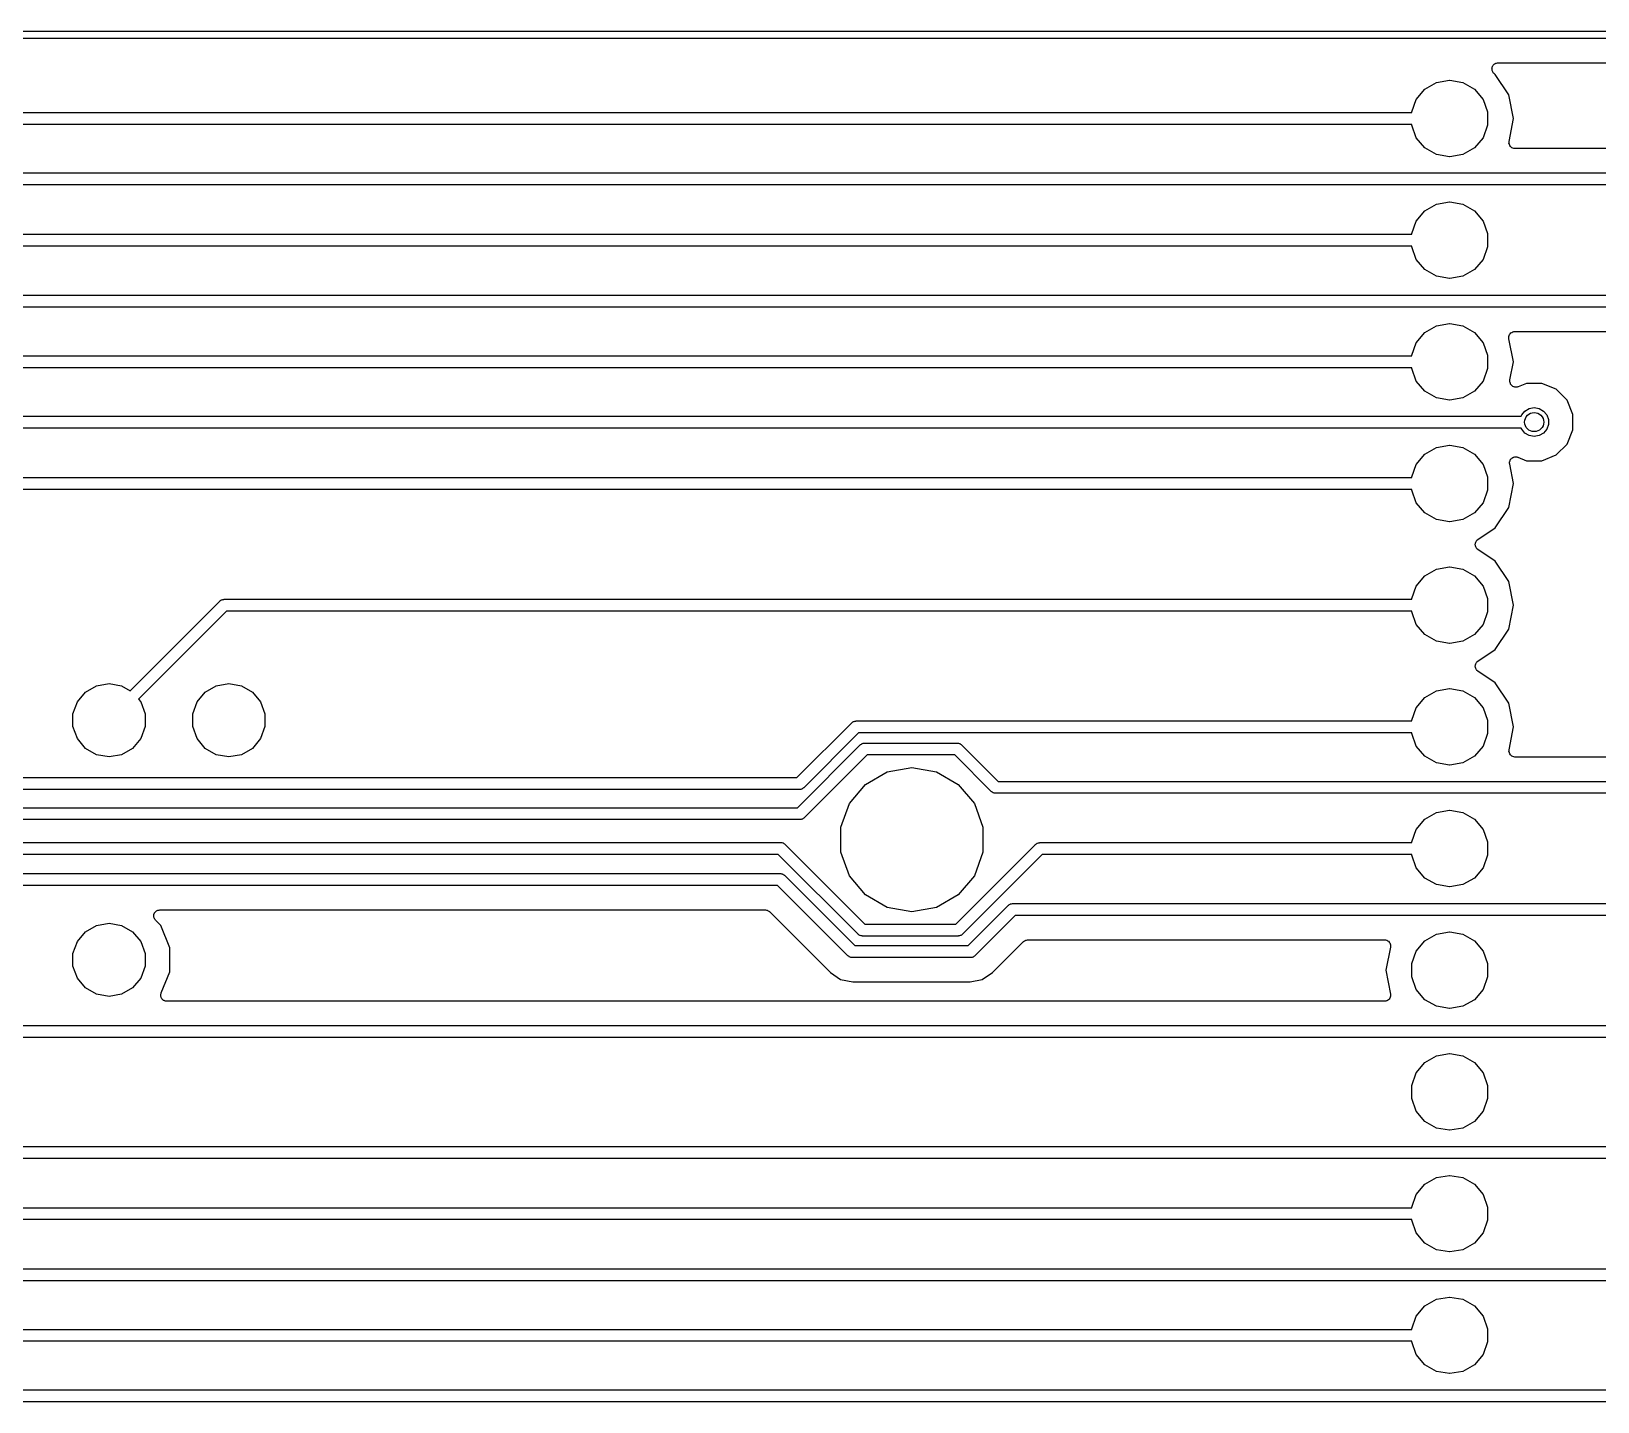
# Model space of a CAD drawing. Extents: x 70 to 225, y -126 to -70.
# Drawn here: x 173.62 to 206.32, y -98.33 to -69.72 of the extents above; entities that cross this region are included whole.
import ezdxf

# ---------------------------------------------------------------- set-up
doc = ezdxf.new("R2010")
doc.units = 0
doc.header["$MEASUREMENT"] = 0
doc.layers.add('BLACK', color=7, linetype='CONTINUOUS')

msp = doc.modelspace()

# ---------------------------------------------------------------- linework, layer by layer
at = {"layer": 'Black'}
for p, q in [((70.2, -69.725), (225.2, -69.725)), ((225.125, -69.875), (70.275, -69.875)), ((204.109, -70.5017), (204.11, -70.4949)), ((204.11, -70.5168), (204.109, -70.5017)), ((204.11, -70.4879), (204.115, -70.4736)), ((204.11, -70.4949), (204.11, -70.4879)), ((204.11, -70.5321), (204.11, -70.5168)), ((204.113, -70.5386), (204.11, -70.5321)), ((204.113, -70.5455), (204.113, -70.5386)), ((204.12, -70.5592), (204.113, -70.5455)), ((204.115, -70.4736), (204.119, -70.4588)), ((204.119, -70.4588), (204.123, -70.453)), ((204.125, -70.5735), (204.12, -70.5592)), ((204.123, -70.453), (204.125, -70.4465)), ((204.125, -70.4465), (204.135, -70.4348)), ((204.13, -70.5788), (204.125, -70.5735)), ((204.133, -70.5851), (204.13, -70.5788)), ((204.144, -70.5956), (204.133, -70.5851)), ((204.135, -70.4348), (204.144, -70.4222)), ((204.144, -70.4222), (204.149, -70.4181)), ((204.154, -70.6073), (204.144, -70.5956)), ((204.149, -70.4181), (204.154, -70.4127)), ((204.154, -70.4127), (204.167, -70.4051)), ((204.16, -70.6108), (204.154, -70.6073)), ((204.165, -70.6156), (204.16, -70.6108)), ((204.178, -70.6242), (204.165, -70.6156)), ((204.167, -70.4051), (204.179, -70.3961)), ((204.461, -71.0477), (204.178, -70.6242)), ((204.179, -70.3961), (204.186, -70.3941)), ((204.186, -70.3941), (204.192, -70.3907)), ((204.192, -70.3907), (204.207, -70.388)), ((204.207, -70.388), (204.221, -70.3838)), ((204.221, -70.3838), (204.228, -70.3842)), ((204.228, -70.3842), (204.235, -70.383)), ((204.235, -70.383), (224.49, -70.383)), ((202.53, -71.1473), (202.709, -70.9345)), ((202.709, -70.9345), (202.95, -70.7956)), ((202.95, -70.7956), (203.223, -70.7473)), ((203.223, -70.7473), (203.229, -70.7473)), ((203.229, -70.7473), (203.503, -70.7956)), ((203.503, -70.7956), (203.744, -70.9345)), ((203.744, -70.9345), (203.922, -71.1473)), ((202.435, -71.4084), (202.53, -71.1473)), ((203.922, -71.1473), (204.017, -71.4084)), ((204.56, -71.5473), (204.461, -71.0477)), ((161.026, -71.4223), (202.435, -71.4223)), ((202.435, -71.4223), (202.435, -71.4084)), ((204.017, -71.4084), (204.017, -71.6863)), ((204.465, -72.0226), (204.56, -71.5473)), ((202.435, -71.6723), (161.063, -71.6723)), ((202.435, -71.6863), (202.435, -71.6723)), ((202.53, -71.9473), (202.435, -71.6863)), ((204.017, -71.6863), (203.922, -71.9473)), ((202.709, -72.1602), (202.53, -71.9473)), ((202.95, -72.2991), (202.709, -72.1602)), ((203.744, -72.1602), (203.503, -72.2991)), ((203.922, -71.9473), (203.744, -72.1602)), ((204.464, -72.0667), (204.465, -72.046)), ((204.465, -72.068), (204.464, -72.0667)), ((204.465, -72.024), (204.465, -72.0226)), ((204.465, -72.0253), (204.465, -72.024)), ((204.465, -72.046), (204.465, -72.0253)), ((204.465, -72.0694), (204.465, -72.068)), ((204.472, -72.0888), (204.465, -72.0694)), ((204.479, -72.1084), (204.472, -72.0888)), ((204.48, -72.1095), (204.479, -72.1084)), ((204.48, -72.1108), (204.48, -72.1095)), ((204.493, -72.1267), (204.48, -72.1108)), ((204.506, -72.1428), (204.493, -72.1267)), ((204.507, -72.1435), (204.506, -72.1428)), ((204.508, -72.1446), (204.507, -72.1435)), ((204.526, -72.155), (204.508, -72.1446)), ((204.544, -72.1657), (204.526, -72.155)), ((204.545, -72.166), (204.544, -72.1657)), ((204.547, -72.1667), (204.545, -72.166)), ((204.567, -72.1703), (204.547, -72.1667)), ((204.587, -72.1743), (204.567, -72.1703)), ((204.589, -72.1741), (204.587, -72.1743)), ((204.59, -72.1743), (204.589, -72.1741)), ((209.554, -72.1743), (204.59, -72.1743)), ((203.223, -72.3473), (202.95, -72.2991)), ((203.229, -72.3473), (203.223, -72.3473)), ((203.503, -72.2991), (203.229, -72.3473)), ((158.516, -72.6823), (209.566, -72.6823)), ((209.515, -72.9323), (158.516, -72.9323)), ((202.53, -73.6873), (202.709, -73.4745)), ((202.709, -73.4745), (202.95, -73.3356)), ((202.95, -73.3356), (203.223, -73.2873)), ((203.223, -73.2873), (203.229, -73.2873)), ((203.229, -73.2873), (203.503, -73.3356)), ((203.503, -73.3356), (203.744, -73.4745)), ((203.744, -73.4745), (203.922, -73.6873)), ((202.435, -73.9484), (202.53, -73.6873)), ((203.922, -73.6873), (204.017, -73.9484)), ((202.435, -74.2123), (163.521, -74.2123)), ((163.545, -73.9623), (202.435, -73.9623)), ((202.435, -73.9623), (202.435, -73.9484)), ((202.435, -74.2263), (202.435, -74.2123)), ((204.017, -73.9484), (204.017, -74.2263)), ((202.53, -74.4873), (202.435, -74.2263)), ((202.709, -74.7002), (202.53, -74.4873)), ((203.922, -74.4873), (203.744, -74.7002)), ((204.017, -74.2263), (203.922, -74.4873)), ((202.95, -74.8391), (202.709, -74.7002)), ((203.223, -74.8873), (202.95, -74.8391)), ((203.503, -74.8391), (203.229, -74.8873)), ((203.744, -74.7002), (203.503, -74.8391)), ((203.229, -74.8873), (203.223, -74.8873)), ((156.016, -75.2323), (209.576, -75.2323)), ((209.525, -75.4823), (156.016, -75.4823)), ((202.95, -75.8756), (203.223, -75.8273)), ((203.223, -75.8273), (203.229, -75.8273)), ((203.229, -75.8273), (203.503, -75.8756)), ((202.53, -76.2273), (202.709, -76.0145)), ((202.709, -76.0145), (202.95, -75.8756)), ((203.503, -75.8756), (203.744, -76.0145)), ((203.744, -76.0145), (203.922, -76.2273)), ((204.462, -76.098), (204.463, -76.0967)), ((204.463, -76.1187), (204.462, -76.098)), ((204.463, -76.0953), (204.47, -76.0759)), ((204.463, -76.0967), (204.463, -76.0953)), ((204.463, -76.1394), (204.463, -76.1187)), ((204.463, -76.1407), (204.463, -76.1394)), ((204.463, -76.1421), (204.463, -76.1407)), ((204.56, -76.6273), (204.463, -76.1421)), ((204.47, -76.0759), (204.477, -76.0562)), ((204.477, -76.0562), (204.478, -76.0552)), ((204.478, -76.0538), (204.491, -76.038)), ((204.478, -76.0552), (204.478, -76.0538)), ((204.491, -76.038), (204.504, -76.0219)), ((204.504, -76.0219), (204.505, -76.0211)), ((204.505, -76.0211), (204.506, -76.02)), ((204.506, -76.02), (204.524, -76.0097)), ((204.524, -76.0097), (204.542, -75.999)), ((204.542, -75.999), (204.543, -75.9987)), ((204.543, -75.9987), (204.545, -75.998)), ((204.545, -75.998), (204.565, -75.9944)), ((204.565, -75.9944), (204.585, -75.9904)), ((204.585, -75.9904), (204.587, -75.9906)), ((204.587, -75.9906), (204.588, -75.9903)), ((204.588, -75.9903), (209.262, -75.9903)), ((166.021, -76.5023), (202.435, -76.5023)), ((202.435, -76.4884), (202.53, -76.2273)), ((202.435, -76.5023), (202.435, -76.4884)), ((203.922, -76.2273), (204.017, -76.4884)), ((204.017, -76.4884), (204.017, -76.7663)), ((202.435, -76.7523), (166.045, -76.7523)), ((202.435, -76.7663), (202.435, -76.7523)), ((202.53, -77.0273), (202.435, -76.7663)), ((204.017, -76.7663), (203.922, -77.0273)), ((204.485, -77.0036), (204.56, -76.6273)), ((202.709, -77.2402), (202.53, -77.0273)), ((203.922, -77.0273), (203.744, -77.2402)), ((204.484, -77.0117), (204.485, -77.0077)), ((204.485, -77.0297), (204.484, -77.0117)), ((204.484, -77.0477), (204.485, -77.0297)), ((204.486, -77.0516), (204.484, -77.0477)), ((204.485, -77.0077), (204.485, -77.0036)), ((204.486, -77.0557), (204.486, -77.0516)), ((204.493, -77.0724), (204.486, -77.0557)), ((204.498, -77.0894), (204.493, -77.0724)), ((204.501, -77.0927), (204.498, -77.0894)), ((204.503, -77.0965), (204.501, -77.0927)), ((204.515, -77.1098), (204.503, -77.0965)), ((204.526, -77.1238), (204.515, -77.1098)), ((204.529, -77.126), (204.526, -77.1238)), ((204.532, -77.129), (204.529, -77.126)), ((204.548, -77.1374), (204.532, -77.129)), ((204.564, -77.1467), (204.548, -77.1374)), ((204.568, -77.1475), (204.564, -77.1467)), ((204.571, -77.1494), (204.568, -77.1475)), ((204.589, -77.1518), (204.571, -77.1494)), ((204.607, -77.1553), (204.589, -77.1518)), ((204.611, -77.1547), (204.607, -77.1553)), ((204.615, -77.1552), (204.611, -77.1547)), ((204.633, -77.1514), (204.615, -77.1552)), ((204.651, -77.1486), (204.633, -77.1514)), ((204.654, -77.1466), (204.651, -77.1486)), ((204.658, -77.1457), (204.654, -77.1466)), ((204.831, -77.0742), (204.658, -77.1457)), ((205.153, -77.0745), (204.831, -77.0742)), ((205.45, -77.1977), (205.153, -77.0745)), ((202.95, -77.3791), (202.709, -77.2402)), ((203.223, -77.4273), (202.95, -77.3791)), ((203.229, -77.4273), (203.223, -77.4273)), ((203.503, -77.3791), (203.229, -77.4273)), ((203.744, -77.2402), (203.503, -77.3791)), ((205.677, -77.4252), (205.45, -77.1977)), ((205.799, -77.7223), (205.677, -77.4252)), ((132.266, -77.7573), (204.721, -77.7573)), ((204.721, -77.7573), (204.731, -77.7318)), ((204.731, -77.7318), (204.798, -77.6516)), ((204.798, -77.6516), (204.888, -77.5993)), ((204.888, -77.5993), (204.991, -77.5812)), ((204.991, -77.5812), (205.094, -77.5993)), ((205.094, -77.5993), (205.185, -77.6516)), ((205.185, -77.6516), (205.252, -77.7318)), ((205.252, -77.7318), (205.288, -77.83)), ((205.799, -78.0438), (205.799, -77.7223)), ((204.721, -78.0073), (132.266, -78.0073)), ((204.731, -78.0329), (204.721, -78.0073)), ((204.798, -78.113), (204.731, -78.0329)), ((204.888, -78.1653), (204.798, -78.113)), ((205.185, -78.113), (205.094, -78.1653)), ((205.252, -78.0329), (205.185, -78.113)), ((205.288, -77.9346), (205.252, -78.0329)), ((205.288, -77.83), (205.288, -77.9346)), ((205.676, -78.3406), (205.799, -78.0438)), ((202.709, -78.5545), (202.95, -78.4156)), ((202.95, -78.4156), (203.223, -78.3673)), ((203.223, -78.3673), (203.229, -78.3673)), ((203.229, -78.3673), (203.503, -78.4156)), ((203.503, -78.4156), (203.744, -78.5545)), ((204.991, -78.1835), (204.888, -78.1653)), ((205.094, -78.1653), (204.991, -78.1835)), ((205.448, -78.5677), (205.676, -78.3406)), ((202.435, -79.0284), (202.53, -78.7673)), ((202.53, -78.7673), (202.709, -78.5545)), ((203.744, -78.5545), (203.922, -78.7673)), ((203.922, -78.7673), (204.017, -79.0284)), ((204.477, -78.75), (204.478, -78.7321)), ((204.479, -78.7541), (204.477, -78.75)), ((204.478, -78.7142), (204.479, -78.7102)), ((204.478, -78.7321), (204.478, -78.7142)), ((204.479, -78.706), (204.486, -78.6894)), ((204.479, -78.7102), (204.479, -78.706)), ((204.479, -78.7583), (204.479, -78.7541)), ((204.56, -79.1673), (204.479, -78.7583)), ((204.486, -78.6894), (204.492, -78.6725)), ((204.492, -78.6725), (204.494, -78.6692)), ((204.494, -78.6692), (204.496, -78.6652)), ((204.496, -78.6652), (204.508, -78.652)), ((204.508, -78.652), (204.519, -78.6381)), ((204.519, -78.6381), (204.523, -78.6359)), ((204.523, -78.6359), (204.526, -78.6327)), ((204.526, -78.6327), (204.542, -78.6245)), ((204.542, -78.6245), (204.557, -78.6152)), ((204.557, -78.6152), (204.561, -78.6144)), ((204.561, -78.6144), (204.565, -78.6124)), ((204.565, -78.6124), (204.583, -78.6101)), ((204.583, -78.6101), (204.6, -78.6066)), ((204.6, -78.6066), (204.605, -78.6072)), ((204.605, -78.6072), (204.609, -78.6067)), ((204.609, -78.6067), (204.626, -78.6106)), ((204.626, -78.6106), (204.644, -78.6133)), ((204.644, -78.6133), (204.648, -78.6153)), ((204.648, -78.6153), (204.652, -78.6163)), ((204.652, -78.6163), (204.83, -78.6902)), ((204.83, -78.6902), (205.151, -78.6905)), ((205.151, -78.6905), (205.448, -78.5677)), ((165.256, -79.0423), (202.435, -79.0423)), ((202.435, -79.0423), (202.435, -79.0284)), ((204.017, -79.0284), (204.017, -79.3063)), ((202.435, -79.2923), (165.366, -79.2923)), ((202.435, -79.3063), (202.435, -79.2923)), ((202.53, -79.5673), (202.435, -79.3063)), ((204.017, -79.3063), (203.922, -79.5673)), ((204.461, -79.6669), (204.56, -79.1673)), ((202.709, -79.7802), (202.53, -79.5673)), ((202.95, -79.9191), (202.709, -79.7802)), ((203.744, -79.7802), (203.503, -79.9191)), ((203.922, -79.5673), (203.744, -79.7802)), ((204.178, -80.0905), (204.461, -79.6669)), ((203.223, -79.9673), (202.95, -79.9191)), ((203.229, -79.9673), (203.223, -79.9673)), ((203.503, -79.9191), (203.229, -79.9673)), ((203.817, -80.3317), (204.178, -80.0905)), ((203.76, -80.429), (203.764, -80.4156)), ((203.761, -80.4373), (203.76, -80.429)), ((203.764, -80.4156), (203.765, -80.4018)), ((203.765, -80.4018), (203.769, -80.3943)), ((203.769, -80.3943), (203.771, -80.3862)), ((203.771, -80.3862), (203.779, -80.3747)), ((203.779, -80.3747), (203.785, -80.3622)), ((203.785, -80.3622), (203.791, -80.3565)), ((203.791, -80.3565), (203.795, -80.3495)), ((203.795, -80.3495), (203.807, -80.3413)), ((203.807, -80.3413), (203.817, -80.3317)), ((203.76, -80.4456), (203.761, -80.4373)), ((203.764, -80.4591), (203.76, -80.4456)), ((203.765, -80.4729), (203.764, -80.4591)), ((203.769, -80.4804), (203.765, -80.4729)), ((203.771, -80.4885), (203.769, -80.4804)), ((203.779, -80.5), (203.771, -80.4885)), ((203.785, -80.5124), (203.779, -80.5)), ((203.791, -80.5182), (203.785, -80.5124)), ((203.795, -80.5252), (203.791, -80.5182)), ((203.807, -80.5333), (203.795, -80.5252)), ((203.817, -80.5429), (203.807, -80.5333)), ((204.178, -80.7842), (203.817, -80.5429)), ((202.709, -81.0945), (202.95, -80.9556)), ((202.95, -80.9556), (203.223, -80.9073)), ((203.223, -80.9073), (203.229, -80.9073)), ((203.229, -80.9073), (203.503, -80.9556)), ((203.503, -80.9556), (203.744, -81.0945)), ((204.461, -81.2077), (204.178, -80.7842)), ((202.435, -81.5684), (202.53, -81.3073)), ((202.53, -81.3073), (202.709, -81.0945)), ((203.744, -81.0945), (203.922, -81.3073)), ((203.922, -81.3073), (204.017, -81.5684)), ((204.56, -81.7073), (204.461, -81.2077)), ((175.681, -83.4912), (177.553, -81.6189)), ((177.553, -81.6189), (177.557, -81.6158)), ((177.557, -81.6158), (177.561, -81.6116)), ((177.561, -81.6116), (177.575, -81.6034)), ((177.575, -81.6034), (177.589, -81.594)), ((177.589, -81.594), (177.594, -81.5926)), ((177.594, -81.5926), (177.599, -81.5899)), ((177.599, -81.5899), (177.615, -81.587)), ((177.615, -81.587), (177.63, -81.5828)), ((177.63, -81.5828), (177.636, -81.5833)), ((177.636, -81.5833), (177.641, -81.5823)), ((177.641, -81.5823), (202.435, -81.5823)), ((202.435, -81.5823), (202.435, -81.5684)), ((204.017, -81.5684), (204.017, -81.8463)), ((204.461, -82.2069), (204.56, -81.7073)), ((177.693, -81.8323), (175.857, -83.6688)), ((202.435, -81.8323), (177.693, -81.8323)), ((202.435, -81.8463), (202.435, -81.8323)), ((202.53, -82.1073), (202.435, -81.8463)), ((204.017, -81.8463), (203.922, -82.1073)), ((202.709, -82.3202), (202.53, -82.1073)), ((202.95, -82.4591), (202.709, -82.3202)), ((203.744, -82.3202), (203.503, -82.4591)), ((203.922, -82.1073), (203.744, -82.3202)), ((204.178, -82.6305), (204.461, -82.2069)), ((203.223, -82.5073), (202.95, -82.4591)), ((203.229, -82.5073), (203.223, -82.5073)), ((203.503, -82.4591), (203.229, -82.5073)), ((203.817, -82.8717), (204.178, -82.6305)), ((203.76, -82.969), (203.764, -82.9556)), ((203.761, -82.9773), (203.76, -82.969)), ((203.76, -82.9856), (203.761, -82.9773)), ((203.764, -82.9991), (203.76, -82.9856)), ((203.764, -82.9556), (203.765, -82.9418)), ((203.765, -83.0129), (203.764, -82.9991)), ((203.765, -82.9418), (203.769, -82.9343)), ((203.769, -83.0204), (203.765, -83.0129)), ((203.769, -82.9343), (203.771, -82.9262)), ((203.771, -83.0285), (203.769, -83.0204)), ((203.771, -82.9262), (203.779, -82.9147)), ((203.779, -83.04), (203.771, -83.0285)), ((203.779, -82.9147), (203.785, -82.9022)), ((203.785, -83.0524), (203.779, -83.04)), ((203.785, -82.9022), (203.791, -82.8965)), ((203.791, -82.8965), (203.795, -82.8895)), ((203.795, -82.8895), (203.807, -82.8813)), ((203.807, -82.8813), (203.817, -82.8717)), ((174.98, -83.3886), (175.241, -83.3424)), ((175.241, -83.3424), (175.503, -83.3886)), ((177.48, -83.3886), (177.741, -83.3424)), ((177.741, -83.3424), (178.003, -83.3886)), ((203.791, -83.0582), (203.785, -83.0524)), ((203.795, -83.0652), (203.791, -83.0582)), ((203.807, -83.0733), (203.795, -83.0652)), ((203.817, -83.0829), (203.807, -83.0733)), ((204.178, -83.3242), (203.817, -83.0829)), ((204.461, -83.7477), (204.178, -83.3242)), ((174.579, -83.7249), (174.75, -83.5214)), ((174.75, -83.5214), (174.98, -83.3886)), ((175.503, -83.3886), (175.681, -83.4912)), ((175.857, -83.6688), (175.904, -83.7249)), ((177.079, -83.7249), (177.25, -83.5214)), ((177.25, -83.5214), (177.48, -83.3886)), ((178.003, -83.3886), (178.233, -83.5214)), ((178.233, -83.5214), (178.404, -83.7249)), ((202.53, -83.8473), (202.709, -83.6345)), ((202.709, -83.6345), (202.95, -83.4956)), ((202.95, -83.4956), (203.223, -83.4473)), ((203.223, -83.4473), (203.229, -83.4473)), ((203.229, -83.4473), (203.503, -83.4956)), ((203.503, -83.4956), (203.744, -83.6345)), ((203.744, -83.6345), (203.922, -83.8473)), ((174.488, -83.9745), (174.579, -83.7249)), ((174.488, -84.2402), (174.488, -83.9745)), ((175.904, -83.7249), (175.995, -83.9745)), ((175.995, -83.9745), (175.995, -84.2402)), ((176.988, -83.9745), (177.079, -83.7249)), ((176.988, -84.2402), (176.988, -83.9745)), ((178.404, -83.7249), (178.495, -83.9745)), ((178.495, -83.9745), (178.495, -84.2402)), ((202.435, -84.1084), (202.53, -83.8473)), ((203.922, -83.8473), (204.017, -84.1084)), ((204.56, -84.2473), (204.461, -83.7477)), ((174.579, -84.4898), (174.488, -84.2402)), ((175.995, -84.2402), (175.904, -84.4898)), ((177.079, -84.4898), (176.988, -84.2402)), ((178.495, -84.2402), (178.404, -84.4898)), ((189.601, -85.3046), (190.747, -84.1589)), ((190.747, -84.1589), (190.751, -84.1558)), ((190.751, -84.1558), (190.755, -84.1516)), ((190.755, -84.1516), (190.769, -84.1434)), ((190.769, -84.1434), (190.782, -84.134)), ((190.782, -84.134), (190.788, -84.1326)), ((190.788, -84.1326), (190.792, -84.1299)), ((190.792, -84.1299), (190.808, -84.127)), ((190.808, -84.127), (190.824, -84.1228)), ((190.824, -84.1228), (190.83, -84.1233)), ((190.83, -84.1233), (190.835, -84.1223)), ((190.835, -84.1223), (202.435, -84.1223)), ((202.435, -84.1223), (202.435, -84.1084)), ((204.017, -84.1084), (204.017, -84.3863)), ((204.465, -84.7226), (204.56, -84.2473)), ((174.75, -84.6933), (174.579, -84.4898)), ((175.904, -84.4898), (175.733, -84.6933)), ((177.25, -84.6933), (177.079, -84.4898)), ((178.404, -84.4898), (178.233, -84.6933)), ((189.61, -85.9323), (190.923, -84.6189)), ((190.887, -84.3723), (189.741, -85.518)), ((202.435, -84.3723), (190.887, -84.3723)), ((190.923, -84.6189), (190.928, -84.6158)), ((190.928, -84.6158), (190.931, -84.6116)), ((190.931, -84.6116), (190.945, -84.6034)), ((190.945, -84.6034), (190.959, -84.594)), ((190.959, -84.594), (190.964, -84.5926)), ((190.964, -84.5926), (190.969, -84.5899)), ((190.969, -84.5899), (190.985, -84.587)), ((190.985, -84.587), (191.001, -84.5828)), ((191.001, -84.5828), (191.006, -84.5833)), ((191.006, -84.5833), (191.011, -84.5823)), ((191.011, -84.5823), (192.946, -84.5823)), ((192.946, -84.5823), (192.952, -84.5833)), ((192.952, -84.5833), (192.957, -84.5828)), ((192.957, -84.5828), (192.973, -84.587)), ((192.973, -84.587), (192.989, -84.5899)), ((192.989, -84.5899), (192.994, -84.5926)), ((192.994, -84.5926), (192.999, -84.594)), ((192.999, -84.594), (193.012, -84.6034)), ((193.012, -84.6034), (193.027, -84.6116)), ((193.027, -84.6116), (193.03, -84.6158)), ((193.03, -84.6158), (193.035, -84.6189)), ((193.035, -84.6189), (193.798, -85.3823)), ((202.435, -84.3863), (202.435, -84.3723)), ((202.53, -84.6473), (202.435, -84.3863)), ((202.709, -84.8602), (202.53, -84.6473)), ((203.922, -84.6473), (203.744, -84.8602)), ((204.017, -84.3863), (203.922, -84.6473)), ((174.98, -84.8261), (174.75, -84.6933)), ((175.241, -84.8722), (174.98, -84.8261)), ((175.503, -84.8261), (175.241, -84.8722)), ((175.733, -84.6933), (175.503, -84.8261)), ((177.48, -84.8261), (177.25, -84.6933)), ((177.741, -84.8722), (177.48, -84.8261)), ((178.003, -84.8261), (177.741, -84.8722)), ((178.233, -84.6933), (178.003, -84.8261)), ((191.063, -84.8323), (189.75, -86.1457)), ((192.894, -84.8323), (191.063, -84.8323)), ((193.658, -85.5957), (192.894, -84.8323)), ((202.95, -84.9991), (202.709, -84.8602)), ((203.223, -85.0473), (202.95, -84.9991)), ((203.503, -84.9991), (203.229, -85.0473)), ((203.744, -84.8602), (203.503, -84.9991)), ((204.464, -84.7667), (204.465, -84.746)), ((204.465, -84.768), (204.464, -84.7667)), ((204.465, -84.724), (204.465, -84.7226)), ((204.465, -84.7253), (204.465, -84.724)), ((204.465, -84.746), (204.465, -84.7253)), ((204.465, -84.7694), (204.465, -84.768)), ((204.472, -84.7888), (204.465, -84.7694)), ((204.479, -84.8084), (204.472, -84.7888)), ((204.48, -84.8095), (204.479, -84.8084)), ((204.48, -84.8108), (204.48, -84.8095)), ((204.493, -84.8267), (204.48, -84.8108)), ((204.506, -84.8428), (204.493, -84.8267)), ((204.507, -84.8435), (204.506, -84.8428)), ((204.508, -84.8446), (204.507, -84.8435)), ((204.526, -84.855), (204.508, -84.8446)), ((204.544, -84.8657), (204.526, -84.855)), ((204.545, -84.866), (204.544, -84.8657)), ((204.547, -84.8667), (204.545, -84.866)), ((204.567, -84.8703), (204.547, -84.8667)), ((204.587, -84.8743), (204.567, -84.8703)), ((204.589, -84.8741), (204.587, -84.8743)), ((204.59, -84.8743), (204.589, -84.8741)), ((209.78, -84.8743), (204.59, -84.8743)), ((146.291, -85.3046), (189.601, -85.3046)), ((191.032, -85.4465), (191.485, -85.1851)), ((191.485, -85.1851), (192, -85.0943)), ((192, -85.0943), (192.515, -85.1851)), ((192.515, -85.1851), (192.968, -85.4465)), ((203.229, -85.0473), (203.223, -85.0473)), ((189.653, -85.5546), (146.342, -85.5546)), ((189.658, -85.5536), (189.653, -85.5546)), ((189.664, -85.5541), (189.658, -85.5536)), ((189.679, -85.5499), (189.664, -85.5541)), ((189.696, -85.547), (189.679, -85.5499)), ((189.7, -85.5443), (189.696, -85.547)), ((189.706, -85.5429), (189.7, -85.5443)), ((189.719, -85.5335), (189.706, -85.5429)), ((189.733, -85.5253), (189.719, -85.5335)), ((189.737, -85.5211), (189.733, -85.5253)), ((189.741, -85.518), (189.737, -85.5211)), ((190.696, -85.8471), (191.032, -85.4465)), ((192.968, -85.4465), (193.304, -85.8471)), ((193.662, -85.5989), (193.658, -85.5957)), ((193.666, -85.6031), (193.662, -85.5989)), ((193.68, -85.6113), (193.666, -85.6031)), ((193.693, -85.6206), (193.68, -85.6113)), ((193.699, -85.622), (193.693, -85.6206)), ((193.704, -85.6248), (193.699, -85.622)), ((193.72, -85.6276), (193.704, -85.6248)), ((193.735, -85.6319), (193.72, -85.6276)), ((193.741, -85.6314), (193.735, -85.6319)), ((193.746, -85.6323), (193.741, -85.6314)), ((210.094, -85.6323), (193.746, -85.6323)), ((193.798, -85.3823), (210.043, -85.3823)), ((154.097, -85.9323), (189.61, -85.9323)), ((190.517, -86.3385), (190.696, -85.8471)), ((193.304, -85.8471), (193.483, -86.3385)), ((202.95, -86.0356), (203.223, -85.9873)), ((203.223, -85.9873), (203.229, -85.9873)), ((203.229, -85.9873), (203.503, -86.0356)), ((189.661, -86.1823), (154.097, -86.1823)), ((189.667, -86.1814), (189.661, -86.1823)), ((189.672, -86.1819), (189.667, -86.1814)), ((189.688, -86.1776), (189.672, -86.1819)), ((189.704, -86.1748), (189.688, -86.1776)), ((189.709, -86.1721), (189.704, -86.1748)), ((189.714, -86.1706), (189.709, -86.1721)), ((189.728, -86.1613), (189.714, -86.1706)), ((189.742, -86.1531), (189.728, -86.1613)), ((189.745, -86.1489), (189.742, -86.1531)), ((189.75, -86.1457), (189.745, -86.1489)), ((202.53, -86.3873), (202.709, -86.1745)), ((202.709, -86.1745), (202.95, -86.0356)), ((203.503, -86.0356), (203.744, -86.1745)), ((203.744, -86.1745), (203.922, -86.3873)), ((190.517, -86.8615), (190.517, -86.3385)), ((193.483, -86.3385), (193.483, -86.8615)), ((202.435, -86.6484), (202.53, -86.3873)), ((203.922, -86.3873), (204.017, -86.6484)), ((143.191, -86.6573), (189.261, -86.6573)), ((189.21, -86.9073), (143.191, -86.9073)), ((190.877, -88.5747), (189.21, -86.9073)), ((189.261, -86.6573), (189.267, -86.6583)), ((189.267, -86.6583), (189.272, -86.6578)), ((189.272, -86.6578), (189.288, -86.6621)), ((189.288, -86.6621), (189.304, -86.6649)), ((189.304, -86.6649), (189.309, -86.6676)), ((189.309, -86.6676), (189.314, -86.6691)), ((189.314, -86.6691), (189.328, -86.6784)), ((189.328, -86.6784), (189.342, -86.6866)), ((189.342, -86.6866), (189.345, -86.6908)), ((189.345, -86.6908), (189.35, -86.694)), ((189.35, -86.694), (191.017, -88.3613)), ((190.696, -87.3529), (190.517, -86.8615)), ((192.915, -88.3613), (194.578, -86.6989)), ((194.718, -86.9123), (193.056, -88.5747)), ((193.483, -86.8615), (193.304, -87.3529)), ((194.578, -86.6989), (194.582, -86.6958)), ((194.582, -86.6958), (194.586, -86.6916)), ((194.586, -86.6916), (194.6, -86.6834)), ((194.6, -86.6834), (194.613, -86.674)), ((194.613, -86.674), (194.619, -86.6726)), ((194.619, -86.6726), (194.624, -86.6699)), ((194.624, -86.6699), (194.64, -86.667)), ((194.64, -86.667), (194.655, -86.6628)), ((194.655, -86.6628), (194.661, -86.6633)), ((194.661, -86.6633), (194.666, -86.6623)), ((194.666, -86.6623), (202.435, -86.6623)), ((202.435, -86.9123), (194.718, -86.9123)), ((202.435, -86.6623), (202.435, -86.6484)), ((202.435, -86.9263), (202.435, -86.9123)), ((202.53, -87.1873), (202.435, -86.9263)), ((204.017, -86.9263), (203.922, -87.1873)), ((204.017, -86.6484), (204.017, -86.9263)), ((202.709, -87.4002), (202.53, -87.1873)), ((203.922, -87.1873), (203.744, -87.4002)), ((150.241, -87.3073), (178.041, -87.3073)), ((178.041, -87.5573), (150.366, -87.5573)), ((178.041, -87.3073), (189.25, -87.3073)), ((189.198, -87.5573), (178.041, -87.5573)), ((190.666, -89.0247), (189.198, -87.5573)), ((189.25, -87.3073), (189.255, -87.3083)), ((189.255, -87.3083), (189.261, -87.3078)), ((189.261, -87.3078), (189.277, -87.312)), ((189.277, -87.312), (189.293, -87.3149)), ((189.293, -87.3149), (189.298, -87.3176)), ((189.298, -87.3176), (189.303, -87.319)), ((189.303, -87.319), (189.316, -87.3284)), ((189.316, -87.3284), (189.33, -87.3366)), ((189.33, -87.3366), (189.334, -87.3408)), ((189.334, -87.3408), (189.338, -87.3439)), ((189.338, -87.3439), (190.806, -88.8113)), ((191.032, -87.7535), (190.696, -87.3529)), ((193.304, -87.3529), (192.968, -87.7535)), ((202.95, -87.5391), (202.709, -87.4002)), ((203.223, -87.5873), (202.95, -87.5391)), ((203.229, -87.5873), (203.223, -87.5873)), ((203.503, -87.5391), (203.229, -87.5873)), ((203.744, -87.4002), (203.503, -87.5391)), ((191.485, -88.0149), (191.032, -87.7535)), ((192.968, -87.7535), (192.515, -88.0149)), ((194.027, -87.9616), (194.041, -87.9534)), ((194.041, -87.9534), (194.055, -87.944)), ((194.055, -87.944), (194.06, -87.9426)), ((194.06, -87.9426), (194.065, -87.9399)), ((194.065, -87.9399), (194.081, -87.937)), ((194.081, -87.937), (194.097, -87.9328)), ((194.097, -87.9328), (194.102, -87.9333)), ((194.102, -87.9333), (194.108, -87.9323)), ((194.108, -87.9323), (217.145, -87.9323)), ((176.175, -88.2033), (176.177, -88.1868)), ((176.177, -88.2087), (176.175, -88.2033)), ((176.177, -88.1703), (176.179, -88.165)), ((176.177, -88.1868), (176.177, -88.1703)), ((176.177, -88.2144), (176.177, -88.2087)), ((176.182, -88.2299), (176.177, -88.2144)), ((176.179, -88.1594), (176.186, -88.1444)), ((176.179, -88.165), (176.179, -88.1594)), ((176.187, -88.2459), (176.182, -88.2299)), ((176.186, -88.1444), (176.192, -88.1288)), ((176.19, -88.2505), (176.187, -88.2459)), ((176.192, -88.2558), (176.19, -88.2505)), ((176.192, -88.1288), (176.196, -88.1245)), ((176.203, -88.2685), (176.192, -88.2558)), ((176.196, -88.1245), (176.198, -88.1194)), ((176.198, -88.1194), (176.21, -88.1077)), ((176.212, -88.2821), (176.203, -88.2685)), ((176.21, -88.1077), (176.22, -88.095)), ((176.22, -88.095), (176.225, -88.0922)), ((176.225, -88.0922), (176.229, -88.0882)), ((176.229, -88.0882), (176.244, -88.0813)), ((176.244, -88.0813), (176.258, -88.073)), ((176.258, -88.073), (176.264, -88.072)), ((176.264, -88.072), (176.269, -88.0696)), ((176.269, -88.0696), (176.286, -88.0682)), ((176.286, -88.0682), (176.302, -88.0653)), ((176.302, -88.0653), (188.935, -88.0653)), ((188.935, -88.0653), (188.941, -88.0663)), ((188.941, -88.0663), (188.946, -88.0658)), ((188.946, -88.0658), (188.962, -88.0701)), ((188.962, -88.0701), (188.979, -88.073)), ((188.979, -88.073), (188.983, -88.0758)), ((188.983, -88.0758), (188.989, -88.0772)), ((188.989, -88.0772), (189.002, -88.0867)), ((189.002, -88.0867), (189.017, -88.095)), ((189.017, -88.095), (189.02, -88.0993)), ((189.02, -88.0993), (189.025, -88.1025)), ((189.025, -88.1025), (190.298, -89.3751)), ((192, -88.1057), (191.485, -88.0149)), ((192.515, -88.0149), (192, -88.1057)), ((193.177, -88.8113), (194.019, -87.9689)), ((194.159, -88.1823), (193.317, -89.0247)), ((194.019, -87.9689), (194.024, -87.9658)), ((194.024, -87.9658), (194.027, -87.9616)), ((217.196, -88.1823), (194.159, -88.1823)), ((174.579, -88.7249), (174.75, -88.5214)), ((174.75, -88.5214), (174.98, -88.3886)), ((174.98, -88.3886), (175.241, -88.3424)), ((175.241, -88.3424), (175.503, -88.3886)), ((175.503, -88.3886), (175.733, -88.5214)), ((175.733, -88.5214), (175.904, -88.7249)), ((176.319, -88.3889), (176.212, -88.2821)), ((176.512, -88.8558), (176.319, -88.3889)), ((190.882, -88.5779), (190.877, -88.5747)), ((190.885, -88.5821), (190.882, -88.5779)), ((190.899, -88.5903), (190.885, -88.5821)), ((190.913, -88.5996), (190.899, -88.5903)), ((190.918, -88.601), (190.913, -88.5996)), ((190.923, -88.6038), (190.918, -88.601)), ((190.939, -88.6066), (190.923, -88.6038)), ((190.955, -88.6109), (190.939, -88.6066)), ((191.017, -88.3613), (192.915, -88.3613)), ((192.994, -88.6066), (192.978, -88.6109)), ((193.01, -88.6038), (192.994, -88.6066)), ((193.015, -88.601), (193.01, -88.6038)), ((193.02, -88.5996), (193.015, -88.601)), ((193.033, -88.5903), (193.02, -88.5996)), ((193.048, -88.5821), (193.033, -88.5903)), ((193.051, -88.5779), (193.048, -88.5821)), ((193.056, -88.5747), (193.051, -88.5779)), ((202.709, -88.7145), (202.95, -88.5756)), ((202.95, -88.5756), (203.223, -88.5273)), ((203.223, -88.5273), (203.229, -88.5273)), ((203.229, -88.5273), (203.503, -88.5756)), ((203.503, -88.5756), (203.744, -88.7145)), ((174.488, -88.9745), (174.579, -88.7249)), ((175.904, -88.7249), (175.995, -88.9745)), ((176.511, -89.3611), (176.512, -88.8558)), ((190.806, -88.8113), (193.177, -88.8113)), ((190.96, -88.6104), (190.955, -88.6109)), ((190.965, -88.6113), (190.96, -88.6104)), ((192.967, -88.6113), (190.965, -88.6113)), ((192.973, -88.6104), (192.967, -88.6113)), ((192.978, -88.6109), (192.973, -88.6104)), ((193.685, -89.3751), (194.333, -88.7275)), ((194.333, -88.7275), (194.337, -88.7243)), ((194.337, -88.7243), (194.341, -88.72)), ((194.341, -88.72), (194.355, -88.7117)), ((194.355, -88.7117), (194.369, -88.7022)), ((194.369, -88.7022), (194.374, -88.7008)), ((194.374, -88.7008), (194.379, -88.698)), ((194.379, -88.698), (194.395, -88.6951)), ((194.395, -88.6951), (194.411, -88.6908)), ((194.411, -88.6908), (194.417, -88.6913)), ((194.417, -88.6913), (194.422, -88.6903)), ((194.422, -88.6903), (201.865, -88.6903)), ((201.865, -88.6903), (201.866, -88.6906)), ((201.866, -88.6906), (201.867, -88.6904)), ((201.867, -88.6904), (201.888, -88.6944)), ((201.888, -88.6944), (201.908, -88.698)), ((201.989, -88.8421), (201.893, -89.3273)), ((201.908, -88.698), (201.909, -88.6987)), ((201.909, -88.6987), (201.911, -88.699)), ((201.911, -88.699), (201.928, -88.7097)), ((201.928, -88.7097), (201.946, -88.72)), ((201.946, -88.72), (201.947, -88.7211)), ((201.947, -88.7211), (201.948, -88.7219)), ((201.948, -88.7219), (201.961, -88.738)), ((201.961, -88.738), (201.975, -88.7538)), ((201.975, -88.7538), (201.975, -88.7552)), ((201.975, -88.7552), (201.976, -88.7562)), ((201.976, -88.7562), (201.983, -88.7759)), ((201.983, -88.7759), (201.99, -88.7953)), ((201.99, -88.8394), (201.989, -88.8407)), ((201.989, -88.8407), (201.989, -88.8421)), ((201.99, -88.7953), (201.99, -88.7967)), ((201.99, -88.7967), (201.99, -88.798)), ((201.99, -88.798), (201.99, -88.8187)), ((201.99, -88.8187), (201.99, -88.8394)), ((202.435, -89.1884), (202.53, -88.9273)), ((202.53, -88.9273), (202.709, -88.7145)), ((203.744, -88.7145), (203.922, -88.9273)), ((203.922, -88.9273), (204.017, -89.1884)), ((174.488, -89.2402), (174.488, -88.9745)), ((174.579, -89.4898), (174.488, -89.2402)), ((175.995, -89.2402), (175.904, -89.4898)), ((175.995, -88.9745), (175.995, -89.2402)), ((190.67, -89.0279), (190.666, -89.0247)), ((190.674, -89.0321), (190.67, -89.0279)), ((190.688, -89.0403), (190.674, -89.0321)), ((190.701, -89.0496), (190.688, -89.0403)), ((190.707, -89.0511), (190.701, -89.0496)), ((190.711, -89.0538), (190.707, -89.0511)), ((190.727, -89.0566), (190.711, -89.0538)), ((190.743, -89.0609), (190.727, -89.0566)), ((190.749, -89.0604), (190.743, -89.0609)), ((190.754, -89.0613), (190.749, -89.0604)), ((193.229, -89.0613), (190.754, -89.0613)), ((193.234, -89.0604), (193.229, -89.0613)), ((193.24, -89.0609), (193.234, -89.0604)), ((193.255, -89.0566), (193.24, -89.0609)), ((193.271, -89.0538), (193.255, -89.0566)), ((193.276, -89.0511), (193.271, -89.0538)), ((193.281, -89.0496), (193.276, -89.0511)), ((193.295, -89.0403), (193.281, -89.0496)), ((193.309, -89.0321), (193.295, -89.0403)), ((193.313, -89.0279), (193.309, -89.0321)), ((193.317, -89.0247), (193.313, -89.0279)), ((202.435, -89.4663), (202.435, -89.1884)), ((204.017, -89.1884), (204.017, -89.4663)), ((174.75, -89.6933), (174.579, -89.4898)), ((175.904, -89.4898), (175.733, -89.6933)), ((176.329, -89.7986), (176.511, -89.3611)), ((190.298, -89.3751), (190.513, -89.5189)), ((190.513, -89.5189), (190.767, -89.5693)), ((190.767, -89.5693), (193.216, -89.5693)), ((193.216, -89.5693), (193.47, -89.5189)), ((193.47, -89.5189), (193.685, -89.3751)), ((201.893, -89.3273), (201.991, -89.8226)), ((202.53, -89.7273), (202.435, -89.4663)), ((204.017, -89.4663), (203.922, -89.7273)), ((174.98, -89.8261), (174.75, -89.6933)), ((175.241, -89.8722), (174.98, -89.8261)), ((175.503, -89.8261), (175.241, -89.8722)), ((175.733, -89.6933), (175.503, -89.8261)), ((176.32, -89.8417), (176.322, -89.8336)), ((176.322, -89.8555), (176.32, -89.8417)), ((176.322, -89.8253), (176.326, -89.8122)), ((176.322, -89.8336), (176.322, -89.8253)), ((176.322, -89.8694), (176.322, -89.8555)), ((176.324, -89.8772), (176.322, -89.8694)), ((176.326, -89.8854), (176.324, -89.8772)), ((176.326, -89.8122), (176.329, -89.7986)), ((176.332, -89.8978), (176.326, -89.8854)), ((176.337, -89.9108), (176.332, -89.8978)), ((176.342, -89.9172), (176.337, -89.9108)), ((201.977, -89.9108), (201.963, -89.9267)), ((201.978, -89.9084), (201.977, -89.9095)), ((201.977, -89.9095), (201.977, -89.9108)), ((201.985, -89.8888), (201.978, -89.9084)), ((201.992, -89.8694), (201.985, -89.8888)), ((201.991, -89.8226), (201.991, -89.824)), ((201.991, -89.824), (201.992, -89.8253)), ((201.992, -89.8253), (201.992, -89.846)), ((201.992, -89.846), (201.992, -89.8667)), ((201.992, -89.8667), (201.992, -89.868)), ((201.992, -89.868), (201.992, -89.8694)), ((202.709, -89.9402), (202.53, -89.7273)), ((203.922, -89.7273), (203.744, -89.9402)), ((176.346, -89.9246), (176.342, -89.9172)), ((176.356, -89.934), (176.346, -89.9246)), ((176.365, -89.9446), (176.356, -89.934)), ((176.372, -89.9488), (176.365, -89.9446)), ((176.378, -89.9544), (176.372, -89.9488)), ((176.391, -89.9597), (176.378, -89.9544)), ((176.403, -89.9667), (176.391, -89.9597)), ((176.411, -89.9681), (176.403, -89.9667)), ((176.419, -89.9713), (176.411, -89.9681)), ((176.433, -89.9719), (176.419, -89.9713)), ((176.447, -89.9743), (176.433, -89.9719)), ((201.867, -89.9743), (176.447, -89.9743)), ((201.868, -89.9741), (201.867, -89.9743)), ((201.869, -89.9743), (201.868, -89.9741)), ((201.89, -89.9703), (201.869, -89.9743)), ((201.91, -89.9667), (201.89, -89.9703)), ((201.911, -89.966), (201.91, -89.9667)), ((201.913, -89.9657), (201.911, -89.966)), ((201.93, -89.955), (201.913, -89.9657)), ((201.948, -89.9446), (201.93, -89.955)), ((201.949, -89.9435), (201.948, -89.9446)), ((201.95, -89.9428), (201.949, -89.9435)), ((201.963, -89.9267), (201.95, -89.9428)), ((202.95, -90.0791), (202.709, -89.9402)), ((203.223, -90.1273), (202.95, -90.0791)), ((203.229, -90.1273), (203.223, -90.1273)), ((203.503, -90.0791), (203.229, -90.1273)), ((203.744, -89.9402), (203.503, -90.0791)), ((149.293, -90.4823), (216.003, -90.4823)), ((216.055, -90.7323), (149.241, -90.7323)), ((202.709, -91.2545), (202.95, -91.1156)), ((202.95, -91.1156), (203.223, -91.0673)), ((203.223, -91.0673), (203.229, -91.0673)), ((203.229, -91.0673), (203.503, -91.1156)), ((203.503, -91.1156), (203.744, -91.2545)), ((202.435, -91.7284), (202.53, -91.4673)), ((202.53, -91.4673), (202.709, -91.2545)), ((203.744, -91.2545), (203.922, -91.4673)), ((203.922, -91.4673), (204.017, -91.7284)), ((202.435, -92.0063), (202.435, -91.7284)), ((204.017, -91.7284), (204.017, -92.0063)), ((202.53, -92.2673), (202.435, -92.0063)), ((204.017, -92.0063), (203.922, -92.2673)), ((202.709, -92.4802), (202.53, -92.2673)), ((202.95, -92.6191), (202.709, -92.4802)), ((203.744, -92.4802), (203.503, -92.6191)), ((203.922, -92.2673), (203.744, -92.4802)), ((203.223, -92.6673), (202.95, -92.6191)), ((203.229, -92.6673), (203.223, -92.6673)), ((203.503, -92.6191), (203.229, -92.6673)), ((149.766, -93.0073), (217.15, -93.0073)), ((217.201, -93.2573), (149.766, -93.2573)), ((202.53, -94.0073), (202.709, -93.7945)), ((202.709, -93.7945), (202.95, -93.6556)), ((202.95, -93.6556), (203.223, -93.6073)), ((203.223, -93.6073), (203.229, -93.6073)), ((203.229, -93.6073), (203.503, -93.6556)), ((203.503, -93.6556), (203.744, -93.7945)), ((203.744, -93.7945), (203.922, -94.0073)), ((202.435, -94.2684), (202.53, -94.0073)), ((203.922, -94.0073), (204.017, -94.2684)), ((134.766, -94.2823), (202.435, -94.2823)), ((202.435, -94.2823), (202.435, -94.2684)), ((204.017, -94.2684), (204.017, -94.5463)), ((202.435, -94.5323), (134.766, -94.5323)), ((202.435, -94.5463), (202.435, -94.5323)), ((202.53, -94.8073), (202.435, -94.5463)), ((202.709, -95.0202), (202.53, -94.8073)), ((203.922, -94.8073), (203.744, -95.0202)), ((204.017, -94.5463), (203.922, -94.8073)), ((202.95, -95.1591), (202.709, -95.0202)), ((203.744, -95.0202), (203.503, -95.1591)), ((203.223, -95.2073), (202.95, -95.1591)), ((203.229, -95.2073), (203.223, -95.2073)), ((203.503, -95.1591), (203.229, -95.2073)), ((172.266, -95.5573), (216.008, -95.5573)), ((216.06, -95.8073), (172.266, -95.8073)), ((202.53, -96.5473), (202.709, -96.3345)), ((202.709, -96.3345), (202.95, -96.1956)), ((202.95, -96.1956), (203.223, -96.1473)), ((203.223, -96.1473), (203.229, -96.1473)), ((203.229, -96.1473), (203.503, -96.1956)), ((203.503, -96.1956), (203.744, -96.3345)), ((203.744, -96.3345), (203.922, -96.5473)), ((202.435, -96.8084), (202.53, -96.5473)), ((203.922, -96.5473), (204.017, -96.8084)), ((158.526, -96.8223), (202.435, -96.8223)), ((202.435, -97.0723), (158.563, -97.0723)), ((202.435, -96.8223), (202.435, -96.8084)), ((202.435, -97.0863), (202.435, -97.0723)), ((202.53, -97.3473), (202.435, -97.0863)), ((204.017, -97.0863), (203.922, -97.3473)), ((204.017, -96.8084), (204.017, -97.0863)), ((202.709, -97.5602), (202.53, -97.3473)), ((203.922, -97.3473), (203.744, -97.5602)), ((202.95, -97.6991), (202.709, -97.5602)), ((203.223, -97.7473), (202.95, -97.6991)), ((203.229, -97.7473), (203.223, -97.7473)), ((203.503, -97.6991), (203.229, -97.7473)), ((203.744, -97.5602), (203.503, -97.6991)), ((171.761, -98.0823), (174.766, -98.0823)), ((174.766, -98.0823), (216.023, -98.0823)), ((174.766, -98.3323), (171.761, -98.3323)), ((216.075, -98.3323), (174.766, -98.3323))]:
    msp.add_line(p, q, dxfattribs=at)
msp.add_circle((204.991, -77.8823), 0.2, dxfattribs=at)

doc.saveas('drawing.dxf')
